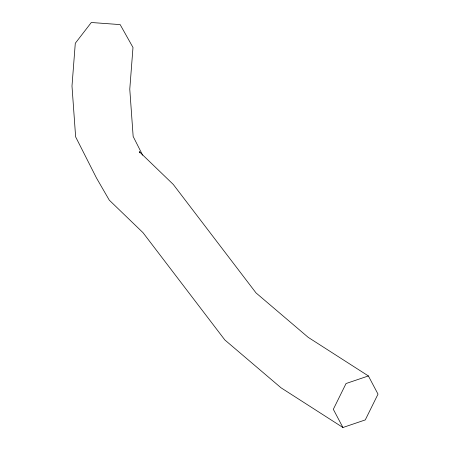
<?xml version="1.0" encoding="UTF-8"?>
<svg xmlns="http://www.w3.org/2000/svg" width="450" height="450" viewBox="0 0 450 450"><rect width="100%" height="100%" fill="white"/><g stroke="black" fill="none" stroke-linecap="round" stroke-linejoin="round"><path stroke-width="0.67" d="M368.398 375.952L346.05 383.529L333.321 409.309L342.928 427.5L365.276 419.918L378.011 394.144L368.398 375.952L308.199 337.343L256.016 292.905L173.284 184.444L139.281 151.656L139.972 152.859M342.928 427.5L281.014 387.787L224.854 339.964L143.01 232.672L109.288 200.154L96.452 177.941L75.628 136.851L71.989 86.04L75.291 43.267L91.305 22.5L120.156 24.604L132.992 47.481L129.774 89.19L133.155 136.463L142.633 155.166"/></g></svg>
